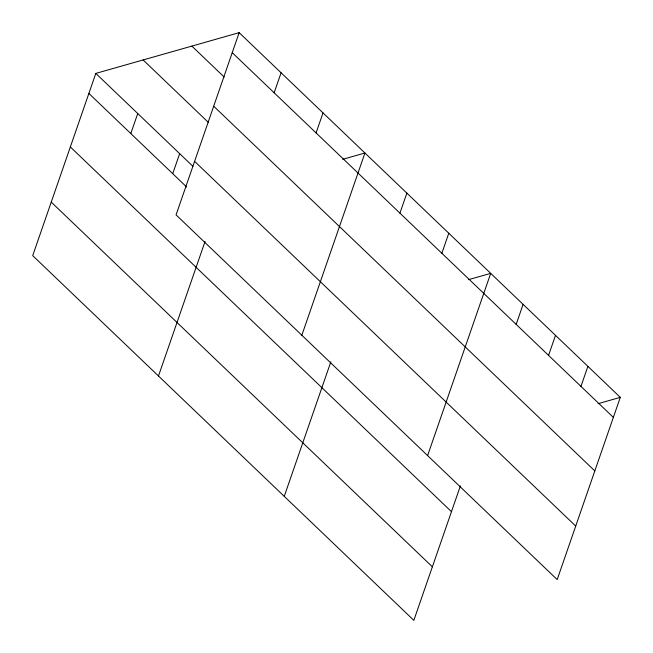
<?xml version="1.0" encoding="UTF-8"?>
<svg xmlns="http://www.w3.org/2000/svg" width="653" height="653" viewBox="0 0 653 653"><rect width="100%" height="100%" fill="white"/><g stroke="black" fill="none" stroke-linecap="round" stroke-linejoin="round"><path stroke-width="0.98" d="M239.161 32.65L176.065 214.886L557.189 579.595L620.293 397.359L239.161 32.65L95.811 73.405L32.707 255.641L413.839 620.35L460.406 485.865M130.804 133.547L137.742 113.524M172.727 173.665L179.665 153.643M158.483 375.997L205.05 241.504M274.154 92.791L281.092 72.769M316.076 132.91L323.015 112.887M301.833 335.234L364.937 153.006L342.735 159.316M284.251 496.345L330.826 361.86M399.922 213.147L406.86 193.125M441.852 253.266L448.782 233.243M427.601 455.59L490.705 273.362L468.503 279.672M516.164 324.386L523.102 304.363M548.561 355.387L555.499 335.356M580.958 386.388L587.896 366.357M598.083 403.676L620.293 397.359M232.231 52.673L613.355 417.389M191.86 46.102L224.224 77.07M213.694 106.202L594.818 470.919M143.121 59.954L208.576 122.601M194.594 161.356L575.717 526.065M95.811 73.405L192.904 166.311M88.881 93.436L186.701 187.044M70.344 146.958L451.468 511.674M51.244 202.112L432.368 566.82"/></g></svg>
